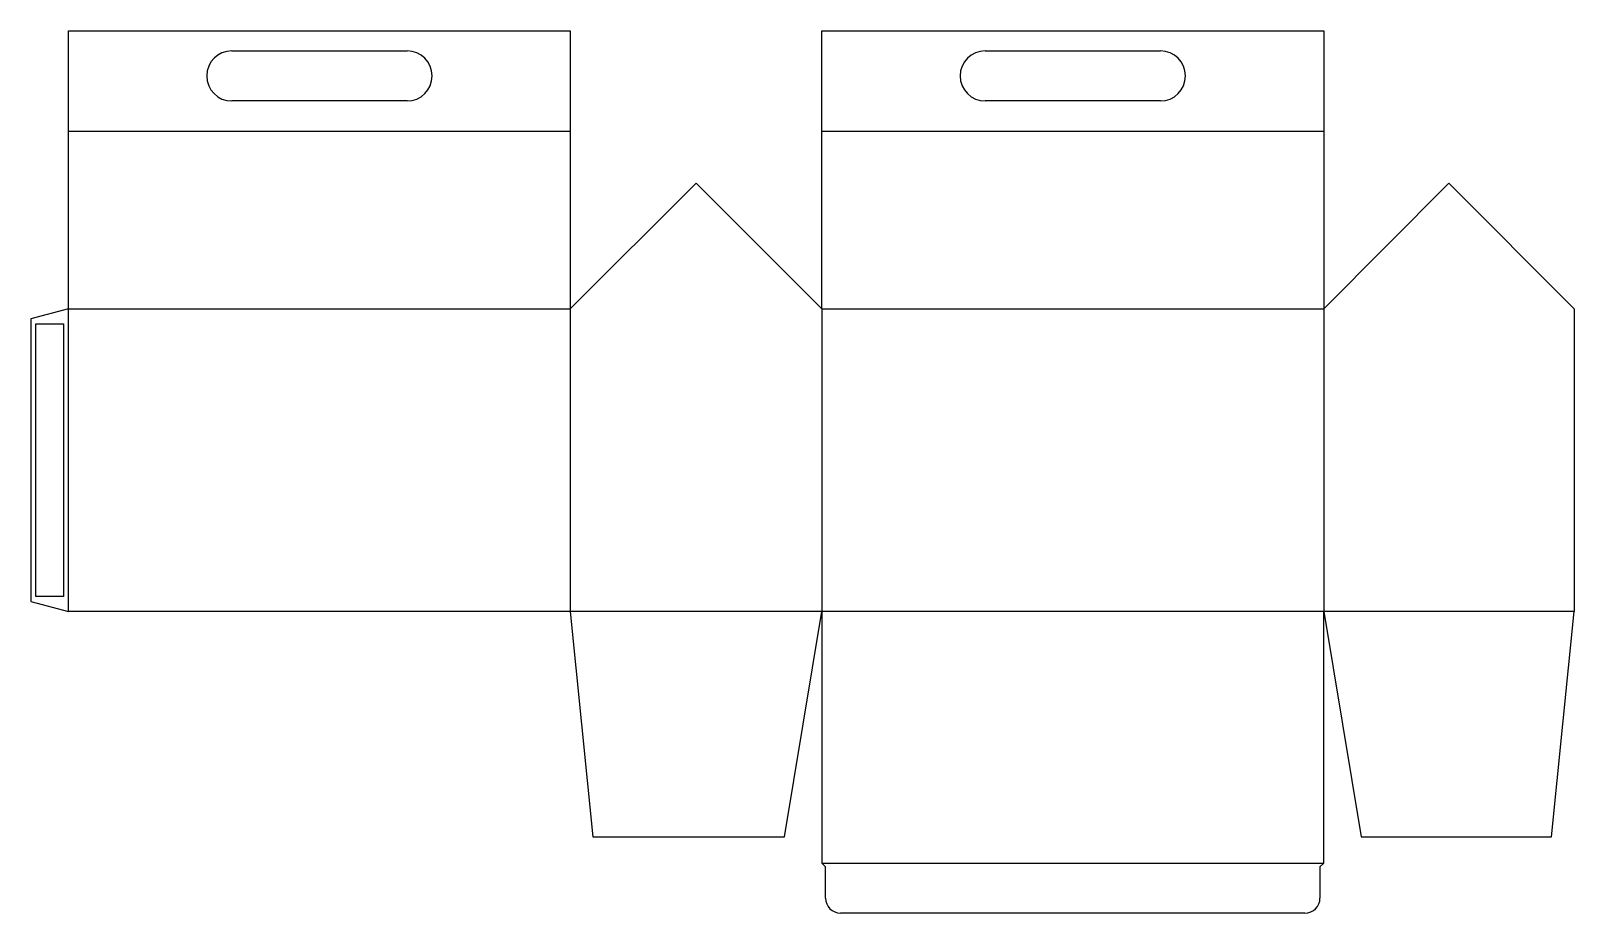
# Model space of a CAD drawing. Header units: millimetres. Extents: x 0 to 616, y 0 to 352.
import ezdxf

# ---------------------------------------------------------------- set-up
doc = ezdxf.new("R2010")
doc.units = ezdxf.units.MM
for name, color, linetype in [('CREASE', 5, 'CONTINUOUS'), ('CUT', 1, 'CONTINUOUS'), ('GLUE', 2, 'CONTINUOUS')]:
    doc.layers.add(name, color=color, linetype=linetype)

msp = doc.modelspace()

# ---------------------------------------------------------------- linework, layer by layer
at = {"layer": 'CREASE'}
for p, q in [((15, 312.379), (215.45, 312.379)), ((315.9, 312.379), (516.35, 312.379)), ((15, 120.45), (15, 241.35)), ((15, 241.35), (215.45, 241.35)), ((215.45, 241.35), (215.45, 120.45)), ((315.9, 241.35), (315.9, 120.45)), ((315.9, 241.35), (516.35, 241.35)), ((516.35, 241.35), (516.35, 120.45)), ((315.9, 120.45), (215.45, 120.45)), ((516.35, 120.45), (315.9, 120.45)), ((616.35, 120.45), (516.35, 120.45)), ((315.9, 20), (516.35, 20))]:
    msp.add_line(p, q, dxfattribs=at)
at = {"layer": 'CUT'}
for p, q in [((15, 312.379), (15, 352.379)), ((15, 352.379), (215.45, 352.379)), ((215.45, 352.379), (215.45, 312.379)), ((315.9, 312.379), (315.9, 352.379)), ((315.9, 352.379), (516.35, 352.379)), ((516.35, 352.379), (516.35, 312.379)), ((80.225, 344.379), (150.225, 344.379)), ((381.125, 344.379), (451.125, 344.379)), ((150.225, 324.379), (80.225, 324.379)), ((451.125, 324.379), (381.125, 324.379)), ((15, 241.35), (15, 312.379)), ((215.45, 312.379), (215.45, 241.35)), ((315.9, 241.35), (315.9, 312.379)), ((516.35, 312.379), (516.35, 241.35)), ((215.45, 241.35), (265.675, 291.575)), ((265.675, 291.575), (315.9, 241.35)), ((516.35, 241.35), (566.35, 291.575)), ((566.35, 291.575), (616.35, 241.35)), ((15, 241.35), (0, 237.331)), ((616.35, 241.35), (616.35, 120.45)), ((0, 237.331), (0, 124.469)), ((0, 124.469), (15, 120.45)), ((215.45, 120.45), (15, 120.45)), ((215.45, 120.45), (224.45, 30.45)), ((300.95, 30.45), (315.9, 120.45)), ((315.9, 120.45), (315.9, 20)), ((516.35, 20), (516.35, 120.45)), ((516.35, 120.45), (531.3, 30.45)), ((607.35, 30.45), (616.35, 120.45)), ((224.45, 30.45), (300.95, 30.45)), ((531.3, 30.45), (607.35, 30.45)), ((317.4, 18.5), (315.9, 20)), ((317.4, 6), (317.4, 18.5)), ((516.35, 20), (514.85, 18.5)), ((514.85, 18.5), (514.85, 6)), ((508.85, 0), (323.4, 0))]:
    msp.add_line(p, q, dxfattribs=at)
for centre, radius, start, end in [((80.225, 334.379), 10, 90, 180), ((150.225, 334.379), 10, 0, 90), ((381.125, 334.379), 10, 90, 180), ((451.125, 334.379), 10, 0, 90), ((80.225, 334.379), 10, 180, 270), ((150.225, 334.379), 10, 270, 0), ((381.125, 334.379), 10, 180, 270), ((451.125, 334.379), 10, 270, 0), ((323.4, 6), 6, 180, 270), ((508.85, 6), 6, 270, 0)]:
    msp.add_arc(centre, radius, start, end, dxfattribs=at)
at = {"layer": 'GLUE'}
for p, q in [((2, 235.331), (13, 235.331)), ((2, 126.469), (2, 235.331)), ((13, 235.331), (13, 126.469)), ((13, 126.469), (2, 126.469))]:
    msp.add_line(p, q, dxfattribs=at)

doc.saveas('drawing.dxf')
